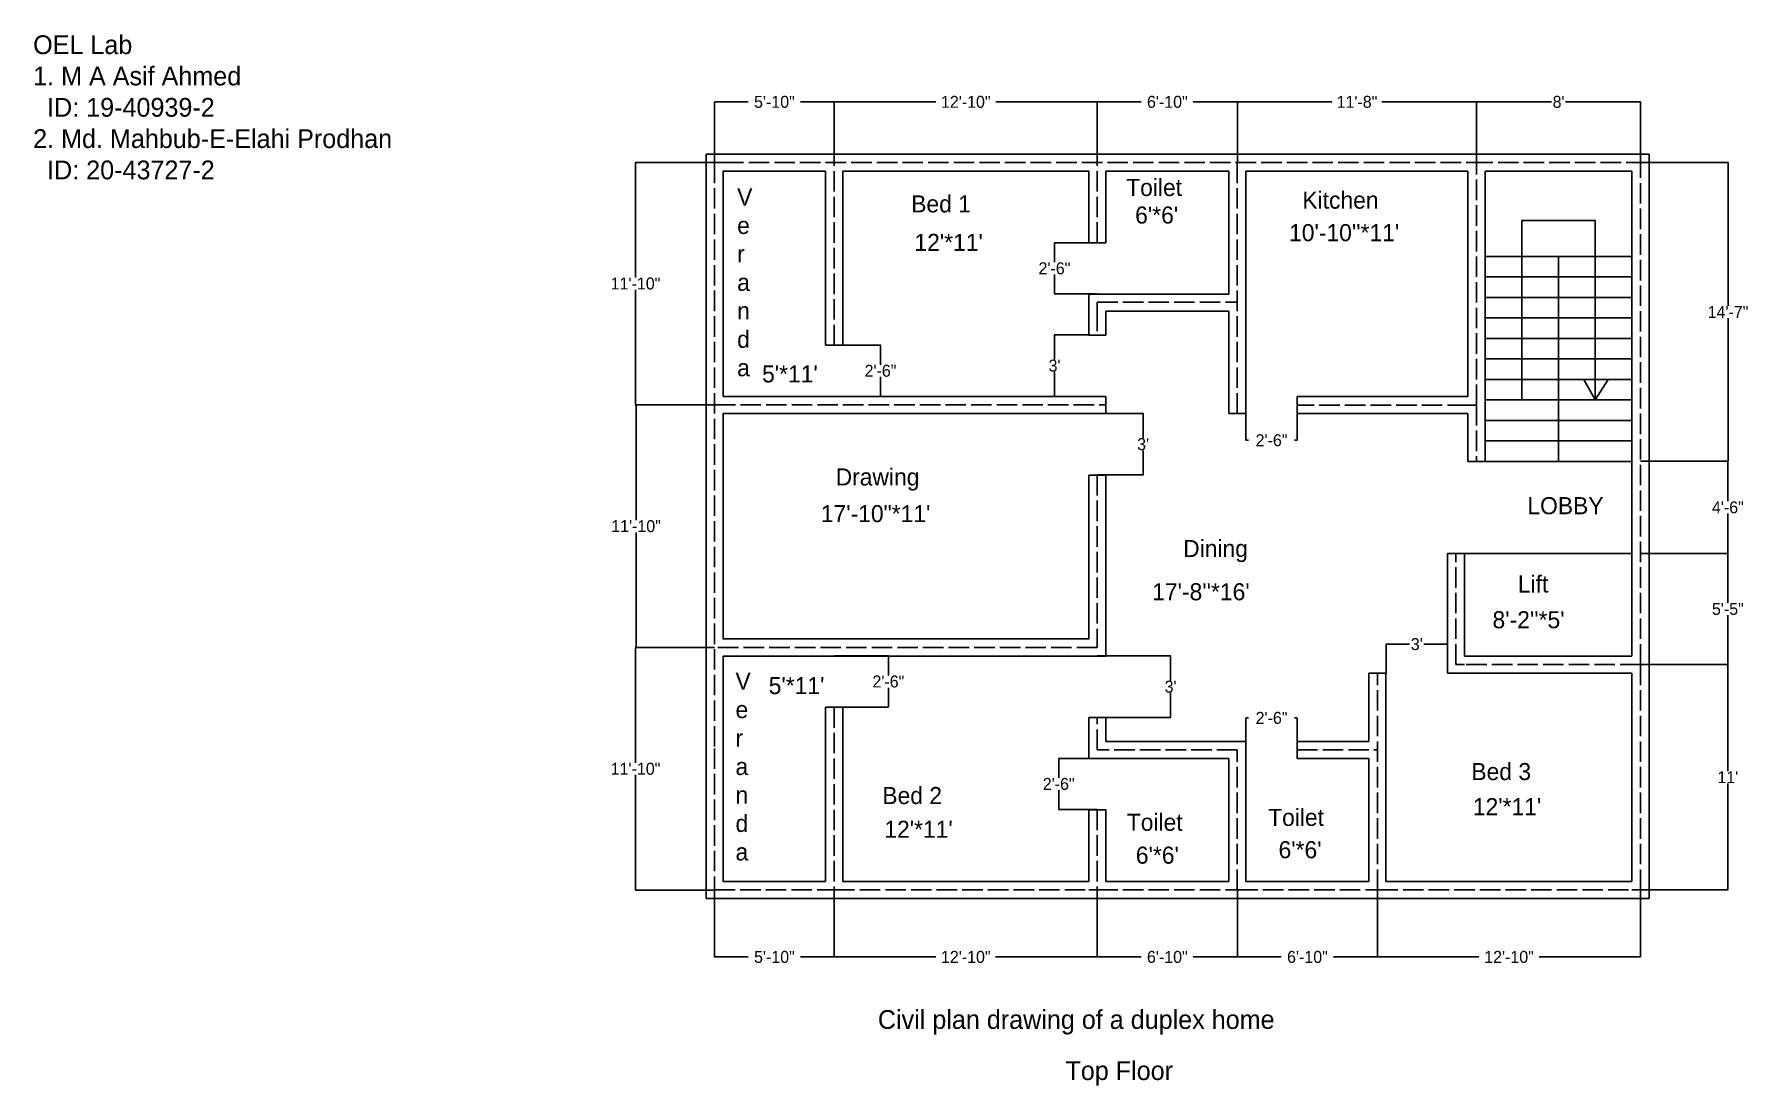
# Model space of a CAD drawing. Header units: inches. Extents: x -590 to 2884, y -182 to 433.
# Drawn here: x -590 to 414, y -182 to 433 of the extents above; entities that cross this region are included whole.
import ezdxf

# ---------------------------------------------------------------- set-up
doc = ezdxf.new("R2010")
doc.units = ezdxf.units.IN
doc.header["$MEASUREMENT"] = 0
doc.linetypes.add('ACAD_ISO02W100', pattern=[15, 12, -3])
doc.layers.add('Layer1', color=7, linetype='ACAD_ISO02W100')
doc.dimstyles.get("Standard").update_dxf_attribs({"dimtxt": 7, "dimasz": 0.18, "dimexe": 0.18, "dimexo": 0.0625, "dimgap": 0.09, "dimtad": 0, "dimtih": 1, "dimtoh": 1, "dimzin": 0, "dimdsep": 46, "dimlunit": 4, "dimtxsty": 'Standard', "dimcen": 0.09, "dimadec": 0, "dimazin": 0, "dimtfac": 1, "dimtofl": 0, "dimtmove": 0, "dimatfit": 3, "dimfxl": 1, "dimtolj": 1, "dimtzin": 0, "dimarcsym": 0})

# ---------------------------------------------------------------- blocks, each defined once
blk = doc.blocks.new('*D1')
at = {"color": 0, "lineweight": -2}
for p, q in [((26.7, 257.2), (6.6, 257.2)), ((6.8, 257), (6.8, 242.8)), ((6.8, 221.4), (6.8, 235.6)), ((26.7, 221.2), (6.6, 221.2))]:
    blk.add_line(p, q, dxfattribs=at)
at = {"color": 0}
for points in [[(6.8, 257), (6.8, 257), (6.8, 257.2)], [(6.8, 221.4), (6.8, 221.4), (6.8, 221.2)]]:
    blk.add_solid(points, dxfattribs=at)
at = {"layer": 'Defpoints', "color": 0}
for p in [(26.8, 257.2), (6.8, 221.2), (26.8, 221.2)]:
    blk.add_point(p, dxfattribs=at)
at = {"color": 0, "insert": (6.8, 239.2), "char_height": 7, "attachment_point": 5}
blk.add_mtext("\\A1;3'", dxfattribs=at)
blk = doc.blocks.new('*D2')
at = {"color": 0, "lineweight": -2}
for p, q in [((-127.2, 251.2), (-94.9, 251.2)), ((-95.1, 251), (-95.1, 239.8)), ((-95.1, 221.4), (-95.1, 232.6)), ((-127.2, 221.2), (-94.9, 221.2))]:
    blk.add_line(p, q, dxfattribs=at)
at = {"color": 0}
for points in [[(-95.1, 251), (-95, 251), (-95.1, 251.2)], [(-95.1, 221.4), (-95, 221.4), (-95.1, 221.2)]]:
    blk.add_solid(points, dxfattribs=at)
at = {"layer": 'Defpoints', "color": 0}
for p in [(-127.2, 251.2), (-127.2, 221.2), (-95.1, 221.2)]:
    blk.add_point(p, dxfattribs=at)
at = {"color": 0, "insert": (-95.1, 236.2), "char_height": 7, "attachment_point": 5}
blk.add_mtext('\\A1;2\'-6"', dxfattribs=at)
blk = doc.blocks.new('*D3')
at = {"color": 0, "lineweight": -2}
for p, q in [((31.7, 311.2), (6.5, 311.2)), ((6.7, 311), (6.7, 299.8)), ((6.7, 281.4), (6.7, 292.6)), ((31.7, 281.2), (6.5, 281.2))]:
    blk.add_line(p, q, dxfattribs=at)
at = {"color": 0}
for points in [[(6.7, 311), (6.7, 311), (6.7, 311.2)], [(6.7, 281.4), (6.7, 281.4), (6.7, 281.2)]]:
    blk.add_solid(points, dxfattribs=at)
at = {"layer": 'Defpoints', "color": 0}
for p in [(31.8, 311.2), (6.7, 281.2), (31.8, 281.2)]:
    blk.add_point(p, dxfattribs=at)
at = {"color": 0, "insert": (6.7, 296.2), "char_height": 7, "attachment_point": 5}
blk.add_mtext('\\A1;2\'-6"', dxfattribs=at)
blk = doc.blocks.new('*D4')
at = {"color": 0, "lineweight": -2}
for p, q in [((118.8, 216.1), (118.8, 195.3)), ((148.8, 216.1), (148.8, 195.3)), ((118.9, 195.5), (120.3, 195.5)), ((148.6, 195.5), (147.3, 195.5))]:
    blk.add_line(p, q, dxfattribs=at)
at = {"color": 0}
for points in [[(118.9, 195.5), (118.9, 195.5), (118.8, 195.5)], [(148.6, 195.5), (148.6, 195.5), (148.8, 195.5)]]:
    blk.add_solid(points, dxfattribs=at)
at = {"layer": 'Defpoints', "color": 0}
for p in [(118.8, 216.2), (148.8, 216.2), (118.8, 195.5)]:
    blk.add_point(p, dxfattribs=at)
at = {"color": 0, "insert": (133.8, 195.5), "char_height": 7, "attachment_point": 5}
blk.add_mtext('\\A1;2\'-6"', dxfattribs=at)
blk = doc.blocks.new('*D5')
at = {"color": 0, "lineweight": -2}
for p, q in [((31.8, 211.2), (58.8, 211.2)), ((58.6, 211), (58.6, 196.8)), ((58.6, 175.4), (58.6, 189.6)), ((31.8, 175.2), (58.8, 175.2))]:
    blk.add_line(p, q, dxfattribs=at)
at = {"color": 0}
for points in [[(58.6, 211), (58.6, 211), (58.6, 211.2)], [(58.6, 175.4), (58.6, 175.4), (58.6, 175.2)]]:
    blk.add_solid(points, dxfattribs=at)
at = {"layer": 'Defpoints', "color": 0}
for p in [(31.8, 211.2), (58.6, 211.2), (31.8, 175.2)]:
    blk.add_point(p, dxfattribs=at)
at = {"color": 0, "insert": (58.6, 193.2), "char_height": 7, "attachment_point": 5}
blk.add_mtext("\\A1;3'", dxfattribs=at)
blk = doc.blocks.new('*D6')
at = {"color": 0, "lineweight": -2}
for p, q in [((200.8, 59.2), (200.8, 76.3)), ((200.9, 76.1), (214.6, 76.1)), ((236.6, 76.1), (222.9, 76.1)), ((236.8, 59.2), (236.8, 76.3))]:
    blk.add_line(p, q, dxfattribs=at)
at = {"color": 0}
for points in [[(200.9, 76.2), (200.9, 76.1), (200.8, 76.1)], [(236.6, 76.2), (236.6, 76.1), (236.8, 76.1)]]:
    blk.add_solid(points, dxfattribs=at)
at = {"layer": 'Defpoints', "color": 0}
for p in [(236.8, 76.1), (200.8, 59.2), (236.8, 59.2)]:
    blk.add_point(p, dxfattribs=at)
at = {"color": 0, "insert": (218.8, 76.1), "char_height": 7, "attachment_point": 5}
blk.add_mtext("\\A1;3'", dxfattribs=at)
blk = doc.blocks.new('*D7')
at = {"color": 0, "lineweight": -2}
for p, q in [((31.8, 69.2), (74.9, 69.2)), ((74.7, 69), (74.7, 54.8)), ((74.7, 33.4), (74.7, 47.6)), ((31.8, 33.2), (74.9, 33.2))]:
    blk.add_line(p, q, dxfattribs=at)
at = {"color": 0}
for points in [[(74.7, 69), (74.7, 69), (74.7, 69.2)], [(74.7, 33.4), (74.7, 33.4), (74.7, 33.2)]]:
    blk.add_solid(points, dxfattribs=at)
at = {"layer": 'Defpoints', "color": 0}
for p in [(31.8, 69.2), (74.7, 69.2), (31.8, 33.2)]:
    blk.add_point(p, dxfattribs=at)
at = {"color": 0, "insert": (74.7, 51.2), "char_height": 7, "attachment_point": 5}
blk.add_mtext("\\A1;3'", dxfattribs=at)
blk = doc.blocks.new('*D8')
at = {"color": 0, "lineweight": -2}
for p, q in [((-122.2, 69.2), (-90.4, 69.2)), ((-90.5, 69), (-90.5, 57.8)), ((-90.5, 39.4), (-90.5, 50.6)), ((-122.2, 39.2), (-90.4, 39.2))]:
    blk.add_line(p, q, dxfattribs=at)
at = {"color": 0}
for points in [[(-90.6, 69), (-90.5, 69), (-90.5, 69.2)], [(-90.6, 39.4), (-90.5, 39.4), (-90.5, 39.2)]]:
    blk.add_solid(points, dxfattribs=at)
at = {"layer": 'Defpoints', "color": 0}
for p in [(-122.2, 69.2), (-90.5, 69.2), (-122.2, 39.2)]:
    blk.add_point(p, dxfattribs=at)
at = {"color": 0, "insert": (-90.5, 54.2), "char_height": 7, "attachment_point": 5}
blk.add_mtext('\\A1;2\'-6"', dxfattribs=at)
blk = doc.blocks.new('*D9')
at = {"color": 0, "lineweight": -2}
for p, q in [((31.7, 9.2), (9.1, 9.2)), ((9.2, 9), (9.2, -2.2)), ((9.2, -20.6), (9.2, -9.4)), ((31.7, -20.8), (9.1, -20.8))]:
    blk.add_line(p, q, dxfattribs=at)
at = {"color": 0}
for points in [[(9.2, 9), (9.3, 9), (9.2, 9.2)], [(9.2, -20.6), (9.3, -20.6), (9.2, -20.8)]]:
    blk.add_solid(points, dxfattribs=at)
at = {"layer": 'Defpoints', "color": 0}
for p in [(9.2, 9.2), (31.8, 9.2), (31.8, -20.8)]:
    blk.add_point(p, dxfattribs=at)
at = {"color": 0, "insert": (9.2, -5.8), "char_height": 7, "attachment_point": 5}
blk.add_mtext('\\A1;2\'-6"', dxfattribs=at)
blk = doc.blocks.new('*D10')
at = {"color": 0, "lineweight": -2}
for p, q in [((118.8, 14.2), (118.8, 33)), ((118.9, 32.9), (120.3, 32.9)), ((148.6, 32.9), (147.3, 32.9)), ((148.8, 14.2), (148.8, 33))]:
    blk.add_line(p, q, dxfattribs=at)
at = {"color": 0}
for points in [[(118.9, 32.9), (118.9, 32.8), (118.8, 32.9)], [(148.6, 32.9), (148.6, 32.8), (148.8, 32.9)]]:
    blk.add_solid(points, dxfattribs=at)
at = {"layer": 'Defpoints', "color": 0}
for p in [(118.8, 32.9), (118.8, 14.2), (148.8, 14.2)]:
    blk.add_point(p, dxfattribs=at)
at = {"color": 0, "insert": (133.8, 32.9), "char_height": 7, "attachment_point": 5}
blk.add_mtext('\\A1;2\'-6"', dxfattribs=at)
blk = doc.blocks.new('*D11')
at = {"color": 0, "lineweight": -2}
for p, q in [((-192.2, 358.2), (-192.2, 393.9)), ((-192.1, 393.7), (-172.5, 393.7)), ((-122.4, 393.7), (-142, 393.7)), ((-122.2, 358.2), (-122.2, 393.9))]:
    blk.add_line(p, q, dxfattribs=at)
at = {"color": 0}
for points in [[(-192.1, 393.7), (-192.1, 393.7), (-192.2, 393.7)], [(-122.4, 393.7), (-122.4, 393.7), (-122.2, 393.7)]]:
    blk.add_solid(points, dxfattribs=at)
at = {"layer": 'Defpoints', "color": 0}
for p in [(-122.2, 393.7), (-192.2, 358.2), (-122.2, 358.2)]:
    blk.add_point(p, dxfattribs=at)
at = {"color": 0, "insert": (-157.2, 393.7), "char_height": 7, "attachment_point": 5}
blk.add_mtext('\\A1;5\'-10"', dxfattribs=at)
blk = doc.blocks.new('*D12')
at = {"color": 0, "lineweight": -2}
for p, q in [((-122.2, 358.3), (-122.2, 393.9)), ((-122, 393.7), (-62.8, 393.7)), ((31.6, 393.7), (-27.6, 393.7)), ((31.8, 358.2), (31.8, 393.9))]:
    blk.add_line(p, q, dxfattribs=at)
at = {"color": 0}
for points in [[(-122, 393.7), (-122, 393.7), (-122.2, 393.7)], [(31.6, 393.7), (31.6, 393.7), (31.8, 393.7)]]:
    blk.add_solid(points, dxfattribs=at)
at = {"layer": 'Defpoints', "color": 0}
for p in [(31.8, 393.7), (-122.2, 358.2), (31.8, 358.2)]:
    blk.add_point(p, dxfattribs=at)
at = {"color": 0, "insert": (-45.2, 393.7), "char_height": 7, "attachment_point": 5}
blk.add_mtext('\\A1;12\'-10"', dxfattribs=at)
blk = doc.blocks.new('*D13')
at = {"color": 0, "lineweight": -2}
for p, q in [((31.8, 358.3), (31.8, 393.9)), ((31.9, 393.7), (57.5, 393.7)), ((113.6, 393.7), (88, 393.7)), ((113.8, 358.2), (113.8, 393.9))]:
    blk.add_line(p, q, dxfattribs=at)
at = {"color": 0}
for points in [[(31.9, 393.7), (31.9, 393.7), (31.8, 393.7)], [(113.6, 393.7), (113.6, 393.7), (113.8, 393.7)]]:
    blk.add_solid(points, dxfattribs=at)
at = {"layer": 'Defpoints', "color": 0}
for p in [(113.8, 393.7), (31.8, 358.2), (113.8, 358.2)]:
    blk.add_point(p, dxfattribs=at)
at = {"color": 0, "insert": (72.8, 393.7), "char_height": 7, "attachment_point": 5}
blk.add_mtext('\\A1;6\'-10"', dxfattribs=at)
blk = doc.blocks.new('*D14')
at = {"color": 0, "lineweight": -2}
for p, q in [((113.8, 358.3), (113.8, 393.9)), ((113.9, 393.7), (169.1, 393.7)), ((253.6, 393.7), (198.4, 393.7)), ((253.8, 358.3), (253.8, 393.9))]:
    blk.add_line(p, q, dxfattribs=at)
at = {"color": 0}
for points in [[(113.9, 393.7), (113.9, 393.7), (113.8, 393.7)], [(253.6, 393.7), (253.6, 393.7), (253.8, 393.7)]]:
    blk.add_solid(points, dxfattribs=at)
at = {"layer": 'Defpoints', "color": 0}
for p in [(253.8, 393.7), (113.8, 358.2), (253.8, 358.2)]:
    blk.add_point(p, dxfattribs=at)
at = {"color": 0, "insert": (183.8, 393.7), "char_height": 7, "attachment_point": 5}
blk.add_mtext('\\A1;11\'-8"', dxfattribs=at)
blk = doc.blocks.new('*D15')
at = {"color": 0, "lineweight": -2}
for p, q in [((253.8, 358.4), (253.8, 393.9)), ((253.9, 393.7), (297.6, 393.7)), ((349.6, 393.7), (305.9, 393.7)), ((349.8, 358.2), (349.8, 393.9))]:
    blk.add_line(p, q, dxfattribs=at)
at = {"color": 0}
for points in [[(253.9, 393.7), (253.9, 393.7), (253.8, 393.7)], [(349.6, 393.7), (349.6, 393.7), (349.8, 393.7)]]:
    blk.add_solid(points, dxfattribs=at)
at = {"layer": 'Defpoints', "color": 0}
for p in [(349.8, 393.7), (253.8, 358.3), (349.8, 358.2)]:
    blk.add_point(p, dxfattribs=at)
at = {"color": 0, "insert": (301.8, 393.7), "char_height": 7, "attachment_point": 5}
blk.add_mtext("\\A1;8'", dxfattribs=at)
blk = doc.blocks.new('*D16')
at = {"color": 0, "lineweight": -2}
for p, q in [((349.8, 358.2), (401.2, 358.2)), ((401, 358), (401, 274.3)), ((401, 183.4), (401, 267.1)), ((349.8, 183.2), (401.2, 183.2))]:
    blk.add_line(p, q, dxfattribs=at)
at = {"color": 0}
for points in [[(401, 358), (401.1, 358), (401, 358.2)], [(401, 183.4), (401.1, 183.4), (401, 183.2)]]:
    blk.add_solid(points, dxfattribs=at)
at = {"layer": 'Defpoints', "color": 0}
for p in [(349.8, 358.2), (349.8, 183.2), (401, 183.2)]:
    blk.add_point(p, dxfattribs=at)
at = {"color": 0, "insert": (401, 270.7), "char_height": 7, "attachment_point": 5}
blk.add_mtext('\\A1;14\'-7"', dxfattribs=at)
blk = doc.blocks.new('*D17')
at = {"color": 0, "lineweight": -2}
for p, q in [((349.9, 183.2), (401.1, 183.2)), ((400.9, 183), (400.9, 159.8)), ((400.9, 129.4), (400.9, 152.6)), ((349.9, 129.2), (401.1, 129.2))]:
    blk.add_line(p, q, dxfattribs=at)
at = {"color": 0}
for points in [[(400.8, 183), (400.9, 183), (400.9, 183.2)], [(400.8, 129.4), (400.9, 129.4), (400.9, 129.2)]]:
    blk.add_solid(points, dxfattribs=at)
at = {"layer": 'Defpoints', "color": 0}
for p in [(349.8, 183.2), (349.8, 129.2), (400.9, 129.2)]:
    blk.add_point(p, dxfattribs=at)
at = {"color": 0, "insert": (400.9, 156.2), "char_height": 7, "attachment_point": 5}
blk.add_mtext('\\A1;4\'-6"', dxfattribs=at)
blk = doc.blocks.new('*D18')
at = {"color": 0, "lineweight": -2}
for p, q in [((349.9, 129.2), (401.1, 129.2)), ((400.9, 129), (400.9, 100.3)), ((400.9, 64.4), (400.9, 93.1)), ((349.8, 64.2), (401.1, 64.2))]:
    blk.add_line(p, q, dxfattribs=at)
at = {"color": 0}
for points in [[(400.8, 129), (400.9, 129), (400.9, 129.2)], [(400.8, 64.4), (400.9, 64.4), (400.9, 64.2)]]:
    blk.add_solid(points, dxfattribs=at)
at = {"layer": 'Defpoints', "color": 0}
for p in [(349.9, 129.2), (349.8, 64.2), (400.9, 64.2)]:
    blk.add_point(p, dxfattribs=at)
at = {"color": 0, "insert": (400.9, 96.7), "char_height": 7, "attachment_point": 5}
blk.add_mtext('\\A1;5\'-5"', dxfattribs=at)
blk = doc.blocks.new('*D19')
at = {"color": 0, "lineweight": -2}
for p, q in [((349.9, 64.2), (401.1, 64.2)), ((400.9, 64), (400.9, 1.8)), ((400.9, -67.6), (400.9, -5.4)), ((349.8, -67.8), (401.1, -67.8))]:
    blk.add_line(p, q, dxfattribs=at)
at = {"color": 0}
for points in [[(400.9, 64), (400.9, 64), (400.9, 64.2)], [(400.9, -67.6), (400.9, -67.6), (400.9, -67.8)]]:
    blk.add_solid(points, dxfattribs=at)
at = {"layer": 'Defpoints', "color": 0}
for p in [(349.8, 64.2), (349.8, -67.8), (400.9, -67.8)]:
    blk.add_point(p, dxfattribs=at)
at = {"color": 0, "insert": (400.9, -1.8), "char_height": 7, "attachment_point": 5}
blk.add_mtext("\\A1;11'", dxfattribs=at)
blk = doc.blocks.new('*D20')
at = {"color": 0, "lineweight": -2}
for p, q in [((195.8, -67.9), (195.8, -107.3)), ((349.8, -67.9), (349.8, -107.3)), ((195.9, -107.1), (255.2, -107.1)), ((349.6, -107.1), (290.4, -107.1))]:
    blk.add_line(p, q, dxfattribs=at)
at = {"color": 0}
for points in [[(195.9, -107.1), (195.9, -107.1), (195.8, -107.1)], [(349.6, -107.1), (349.6, -107.1), (349.8, -107.1)]]:
    blk.add_solid(points, dxfattribs=at)
at = {"layer": 'Defpoints', "color": 0}
for p in [(195.8, -67.8), (349.8, -67.8), (195.8, -107.1)]:
    blk.add_point(p, dxfattribs=at)
at = {"color": 0, "insert": (272.8, -107.1), "char_height": 7, "attachment_point": 5}
blk.add_mtext('\\A1;12\'-10"', dxfattribs=at)
blk = doc.blocks.new('*D21')
at = {"color": 0, "lineweight": -2}
for p, q in [((113.8, -67.9), (113.8, -107.3)), ((195.8, -67.9), (195.8, -107.3)), ((113.9, -107.1), (139.5, -107.1)), ((195.6, -107.1), (170, -107.1))]:
    blk.add_line(p, q, dxfattribs=at)
at = {"color": 0}
for points in [[(113.9, -107.1), (113.9, -107.1), (113.8, -107.1)], [(195.6, -107.1), (195.6, -107.1), (195.8, -107.1)]]:
    blk.add_solid(points, dxfattribs=at)
at = {"layer": 'Defpoints', "color": 0}
for p in [(113.8, -67.8), (195.8, -67.9), (113.8, -107.1)]:
    blk.add_point(p, dxfattribs=at)
at = {"color": 0, "insert": (154.8, -107.1), "char_height": 7, "attachment_point": 5}
blk.add_mtext('\\A1;6\'-10"', dxfattribs=at)
blk = doc.blocks.new('*D22')
at = {"color": 0, "lineweight": -2}
for p, q in [((31.8, -67.9), (31.8, -107.3)), ((113.8, -67.9), (113.8, -107.3)), ((31.9, -107.1), (57.5, -107.1)), ((113.6, -107.1), (88, -107.1))]:
    blk.add_line(p, q, dxfattribs=at)
at = {"color": 0}
for points in [[(31.9, -107.1), (31.9, -107.1), (31.8, -107.1)], [(113.6, -107.1), (113.6, -107.1), (113.8, -107.1)]]:
    blk.add_solid(points, dxfattribs=at)
at = {"layer": 'Defpoints', "color": 0}
for p in [(31.8, -67.8), (113.8, -67.8), (31.8, -107.1)]:
    blk.add_point(p, dxfattribs=at)
at = {"color": 0, "insert": (72.8, -107.1), "char_height": 7, "attachment_point": 5}
blk.add_mtext('\\A1;6\'-10"', dxfattribs=at)
blk = doc.blocks.new('*D23')
at = {"color": 0, "lineweight": -2}
for p, q in [((-122.2, -67.9), (-122.2, -107.3)), ((31.8, -67.9), (31.8, -107.3)), ((-122.1, -107.1), (-62.8, -107.1)), ((31.6, -107.1), (-27.7, -107.1))]:
    blk.add_line(p, q, dxfattribs=at)
at = {"color": 0}
for points in [[(-122.1, -107.1), (-122.1, -107.1), (-122.2, -107.1)], [(31.6, -107.1), (31.6, -107.1), (31.8, -107.1)]]:
    blk.add_solid(points, dxfattribs=at)
at = {"layer": 'Defpoints', "color": 0}
for p in [(-122.2, -67.8), (31.8, -67.9), (-122.2, -107.1)]:
    blk.add_point(p, dxfattribs=at)
at = {"color": 0, "insert": (-45.2, -107.1), "char_height": 7, "attachment_point": 5}
blk.add_mtext('\\A1;12\'-10"', dxfattribs=at)
blk = doc.blocks.new('*D24')
at = {"color": 0, "lineweight": -2}
for p, q in [((-192.2, -67.9), (-192.2, -107.3)), ((-122.2, -67.9), (-122.2, -107.3)), ((-192.1, -107.1), (-172.5, -107.1)), ((-122.4, -107.1), (-142, -107.1))]:
    blk.add_line(p, q, dxfattribs=at)
at = {"color": 0}
for points in [[(-192.1, -107.1), (-192.1, -107.1), (-192.2, -107.1)], [(-122.4, -107.1), (-122.4, -107.1), (-122.2, -107.1)]]:
    blk.add_solid(points, dxfattribs=at)
at = {"layer": 'Defpoints', "color": 0}
for p in [(-192.2, -67.8), (-122.2, -67.8), (-192.2, -107.1)]:
    blk.add_point(p, dxfattribs=at)
at = {"color": 0, "insert": (-157.2, -107.1), "char_height": 7, "attachment_point": 5}
blk.add_mtext('\\A1;5\'-10"', dxfattribs=at)
blk = doc.blocks.new('*D25')
at = {"color": 0, "lineweight": -2}
for p, q in [((-192.3, 74.2), (-238.7, 74.2)), ((-238.5, 74), (-238.5, 6.7)), ((-238.5, -67.7), (-238.5, -0.4)), ((-192.3, -67.9), (-238.7, -67.9))]:
    blk.add_line(p, q, dxfattribs=at)
at = {"color": 0}
for points in [[(-238.5, 74), (-238.5, 74), (-238.5, 74.2)], [(-238.5, -67.7), (-238.5, -67.7), (-238.5, -67.9)]]:
    blk.add_solid(points, dxfattribs=at)
at = {"layer": 'Defpoints', "color": 0}
for p in [(-238.5, 74.2), (-192.2, 74.2), (-192.2, -67.9)]:
    blk.add_point(p, dxfattribs=at)
at = {"color": 0, "insert": (-238.5, 3.1), "char_height": 7, "attachment_point": 5}
blk.add_mtext('\\A1;11\'-10"', dxfattribs=at)
blk = doc.blocks.new('*D26')
at = {"color": 0, "lineweight": -2}
for p, q in [((-192.3, 358.2), (-238.7, 358.2)), ((-238.5, 358.1), (-238.5, 290.9)), ((-238.5, 216.5), (-238.5, 283.7)), ((-192.1, 216.3), (-238.7, 216.3))]:
    blk.add_line(p, q, dxfattribs=at)
at = {"color": 0}
for points in [[(-238.6, 358.1), (-238.5, 358.1), (-238.5, 358.2)], [(-238.6, 216.5), (-238.5, 216.5), (-238.5, 216.3)]]:
    blk.add_solid(points, dxfattribs=at)
at = {"layer": 'Defpoints', "color": 0}
for p in [(-192.2, 358.2), (-238.5, 216.3), (-192.1, 216.3)]:
    blk.add_point(p, dxfattribs=at)
at = {"color": 0, "insert": (-238.5, 287.3), "char_height": 7, "attachment_point": 5}
blk.add_mtext('\\A1;11\'-10"', dxfattribs=at)
blk = doc.blocks.new('*D27')
at = {"color": 0, "lineweight": -2}
for p, q in [((-192.4, 216.2), (-238.4, 216.2)), ((-238.2, 216), (-238.2, 148.8)), ((-238.2, 74.4), (-238.2, 141.6)), ((-192.3, 74.2), (-238.4, 74.2))]:
    blk.add_line(p, q, dxfattribs=at)
at = {"color": 0}
for points in [[(-238.2, 216), (-238.2, 216), (-238.2, 216.2)], [(-238.2, 74.4), (-238.2, 74.4), (-238.2, 74.2)]]:
    blk.add_solid(points, dxfattribs=at)
at = {"layer": 'Defpoints', "color": 0}
for p in [(-238.2, 216.2), (-192.3, 216.2), (-192.2, 74.2)]:
    blk.add_point(p, dxfattribs=at)
at = {"color": 0, "insert": (-238.2, 145.2), "char_height": 7, "attachment_point": 5}
blk.add_mtext('\\A1;11\'-10"', dxfattribs=at)

msp = doc.modelspace()

# ---------------------------------------------------------------- linework, layer by layer
for p, q in [((-127.243, 363.178), (-197.243, 363.178)), ((-197.243, 363.178), (-197.243, -72.822)), ((244.757, 363.178), (344.757, 363.178)), ((354.757, 363.178), (344.757, 363.178)), ((354.757, -72.822), (354.757, 363.178)), ((-127.243, 353.178), (-127.243, 251.178)), ((-117.243, 251.178), (-117.243, 353.178)), ((26.757, 311.178), (26.757, 353.178)), ((36.757, 353.178), (108.757, 353.178)), ((108.757, 353.178), (108.757, 281.178)), ((118.757, 211.178), (118.757, 353.178)), ((118.757, 353.178), (130.757, 353.178)), ((234.757, 353.178), (248.757, 353.178)), ((248.757, 353.178), (248.757, 221.178)), ((258.757, 183.178), (258.757, 353.178)), ((258.757, 353.178), (334.757, 353.178)), ((334.757, 353.178), (344.757, 353.178)), ((344.757, 353.178), (344.757, 69.178)), ((280.257, 219.178), (280.257, 324.158)), ((280.257, 324.158), (323.257, 324.158)), ((323.257, 324.158), (323.257, 219.178)), ((36.757, 317.178), (36.757, 311.178)), ((36.757, 311.178), (26.757, 311.178)), ((258.757, 303.178), (334.757, 303.178)), ((301.757, 183.178), (301.757, 303.178)), ((334.757, 303.178), (344.757, 303.178)), ((334.757, 291.178), (258.757, 291.178)), ((334.757, 291.178), (344.757, 291.178)), ((26.757, 281.178), (31.757, 281.178)), ((26.757, 281.178), (26.757, 257.178)), ((31.757, 281.178), (108.757, 281.178)), ((258.757, 279.178), (334.757, 279.178)), ((334.757, 279.178), (344.757, 279.178)), ((36.757, 257.178), (36.757, 271.178)), ((108.757, 271.178), (36.757, 271.178)), ((108.757, 271.178), (108.757, 211.178)), ((334.757, 267.178), (258.757, 267.178)), ((334.757, 267.178), (344.757, 267.178)), ((-127.243, 251.178), (-117.243, 251.178)), ((26.757, 257.178), (36.757, 257.178)), ((258.757, 255.178), (334.757, 255.178)), ((334.757, 255.178), (344.757, 255.178)), ((334.757, 243.178), (258.757, 243.178)), ((334.757, 243.178), (344.757, 243.178)), ((258.757, 231.178), (334.757, 231.178)), ((330.87, 231.178), (316.558, 231.178)), ((316.558, 231.178), (323.257, 219.178)), ((323.257, 219.178), (330.87, 231.178)), ((334.757, 231.178), (344.757, 231.178)), ((36.757, 221.178), (31.757, 221.178)), ((36.757, 211.798), (36.757, 221.178)), ((148.757, 211.178), (148.757, 221.178)), ((148.757, 221.178), (150.757, 221.178)), ((150.757, 221.178), (158.757, 221.178)), ((248.757, 221.178), (158.757, 221.178)), ((31.757, 211.178), (36.757, 211.178)), ((108.757, 211.178), (118.757, 211.178)), ((150.757, 211.178), (148.757, 211.178)), ((158.757, 211.178), (150.757, 211.178)), ((158.757, 211.178), (248.757, 211.178)), ((248.757, 183.178), (248.757, 211.178)), ((334.757, 219.178), (258.757, 219.178)), ((334.757, 219.178), (344.757, 219.178)), ((258.757, 207.178), (334.757, 207.178)), ((334.757, 207.178), (344.757, 207.178)), ((334.757, 195.178), (258.757, 195.178)), ((334.757, 195.178), (344.757, 195.178)), ((253.757, 183.178), (248.757, 183.178)), ((258.757, 183.178), (253.757, 183.178)), ((258.757, 183.178), (334.757, 183.178)), ((258.757, 183.178), (301.757, 183.178)), ((258.757, 183.178), (280.257, 183.178)), ((334.757, 183.178), (344.757, 183.178)), ((36.757, 175.178), (26.757, 175.178)), ((26.757, 175.178), (26.757, 163.178)), ((36.757, 69.178), (36.757, 175.178)), ((236.757, 59.178), (236.757, 129.178)), ((236.757, 129.178), (246.757, 129.178)), ((246.757, 69.178), (246.757, 129.178)), ((246.757, 129.178), (334.757, 129.178)), ((334.757, 129.178), (344.757, 129.178)), ((-187.243, 69.178), (36.757, 69.178)), ((334.757, 69.178), (246.757, 69.178)), ((334.757, 69.178), (344.757, 69.178)), ((190.757, 54.178), (190.757, 59.178)), ((190.757, 59.178), (200.757, 59.178)), ((200.757, 59.178), (200.757, 54.178)), ((200.757, 54.178), (200.757, 14.178)), ((236.757, 59.178), (334.757, 59.178)), ((334.757, 59.178), (344.757, 59.178)), ((344.757, 59.178), (344.757, -62.822)), ((-127.243, -62.822), (-127.243, 39.178)), ((-127.243, 39.178), (-117.243, 39.178)), ((-117.243, 39.178), (-117.243, -62.822)), ((26.757, 9.178), (26.757, 33.178)), ((26.757, 33.178), (36.757, 33.178)), ((36.757, 33.178), (36.757, 19.178)), ((190.757, 19.178), (148.757, 19.178)), ((148.757, 19.178), (148.757, 9.178)), ((108.757, 9.178), (26.757, 9.178)), ((148.757, 9.178), (190.757, 9.178)), ((26.757, -62.822), (26.757, -20.822)), ((26.757, -20.822), (36.757, -20.822)), ((36.757, -20.822), (36.757, -62.822)), ((200.757, -62.822), (344.757, -62.822)), ((-197.243, -72.822), (26.757, -72.822)), ((200.757, -72.822), (354.757, -72.822))]:
    msp.add_line(p, q)
for points in [[(-127.243, 363.178), (36.757, 363.178)], [(26.757, 363.178), (26.757, 363.178), (130.757, 363.178)], [(120.757, 363.178), (120.757, 363.178), (244.757, 363.178)], [(-187.243, 221.178), (-187.243, 353.178), (-127.243, 353.178)], [(-117.243, 353.178), (26.757, 353.178)], [(36.757, 353.178), (36.757, 317.178)], [(130.757, 353.178), (234.757, 353.178)], [(-187.243, 221.178), (31.757, 221.178)], [(-187.243, 79.178), (-187.243, 211.178)], [(26.757, 163.178), (26.757, 79.178), (-187.243, 79.178), (-187.243, 211.178), (31.757, 211.178)], [(-127.243, -62.822), (-187.243, -62.822), (-187.243, 69.178)], [(190.757, 54.178), (190.757, 19.178)], [(118.757, -62.822), (118.757, 19.178), (36.757, 19.178)], [(200.757, -62.822), (200.757, 19.178)], [(108.757, 9.178), (108.757, -62.822)], [(190.757, 9.178), (190.757, -62.822)], [(26.757, -62.822), (-117.243, -62.822)], [(108.757, -62.822), (36.757, -62.822)], [(190.757, -62.822), (118.757, -62.822)], [(26.757, -72.822), (118.757, -72.822)], [(108.757, -72.822), (200.757, -72.822)]]:
    msp.add_lwpolyline(points)
at = {"layer": 'Layer1'}
for p, q in [((-187.243, 358.178), (-192.243, 358.178)), ((-192.243, 358.178), (-192.243, 15.085)), ((-187.243, 358.178), (251.368, 358.178)), ((-122.181, 251.178), (-122.181, 358.178)), ((31.757, 311.178), (31.757, 358.178)), ((113.757, 211.178), (113.757, 358.178)), ((251.368, 358.178), (344.757, 358.178)), ((253.757, 216.178), (253.757, 358.178)), ((344.757, 358.178), (349.757, 358.178)), ((349.757, 64.178), (349.757, 358.178)), ((26.757, 311.178), (31.757, 311.178)), ((31.757, 271.4), (31.757, 276.4)), ((31.757, 276.4), (113.757, 276.4)), ((31.757, 271.4), (31.757, 257.178)), ((-127.181, 251.178), (-122.181, 251.178)), ((26.757, 257.178), (31.757, 257.178)), ((-192.067, 216.322), (36.757, 216.322)), ((150.757, 216.178), (148.757, 216.178)), ((248.757, 216.178), (150.757, 216.178)), ((248.757, 216.178), (253.757, 216.178)), ((253.757, 216.178), (253.757, 183.178)), ((26.757, 175.178), (31.757, 175.178)), ((31.757, 175.178), (31.757, 79.178)), ((241.757, 64.178), (241.757, 129.178)), ((31.757, 74.178), (-192.243, 74.178)), ((31.757, 79.178), (31.757, 74.178)), ((246.757, 64.178), (241.757, 64.178)), ((349.757, 64.178), (246.757, 64.178)), ((349.757, 59.178), (349.757, 64.178)), ((195.757, -67.822), (195.757, 59.178)), ((349.757, -67.822), (349.757, 59.178)), ((-127.243, 39.178), (-122.243, 39.178)), ((-122.243, 39.178), (-122.243, -67.822)), ((31.757, 14.178), (31.757, 33.178)), ((-192.243, 15.085), (-192.243, -62.822)), ((36.757, 14.178), (31.757, 14.178)), ((113.757, 14.178), (36.757, 14.178)), ((113.757, 9.178), (113.757, 14.178)), ((148.757, 9.178), (148.757, 14.178)), ((148.757, 14.178), (195.757, 14.178)), ((113.757, -67.822), (113.757, 9.178)), ((36.757, -20.822), (31.757, -20.822)), ((31.757, -20.822), (31.757, -67.822)), ((-192.243, -62.822), (-192.243, -67.822)), ((-192.243, -67.822), (-127.243, -67.822)), ((-127.243, -67.822), (-122.243, -67.822)), ((-122.243, -67.822), (26.757, -67.822)), ((26.757, -67.822), (31.757, -67.822)), ((31.757, -67.822), (108.757, -67.822)), ((108.757, -67.822), (113.757, -67.822)), ((113.757, -67.822), (190.757, -67.822)), ((190.757, -67.822), (195.757, -67.822)), ((195.757, -67.822), (344.757, -67.822)), ((344.757, -67.822), (349.757, -67.822))]:
    msp.add_line(p, q, dxfattribs=at)

# ---------------------------------------------------------------- texts
for s, p in [('Toilet', (48.712, 338.588)), ('Kitchen', (151.839, 331.17)), ('Bed 1', (-77.147, 328.988)), ("6'*6'", (53.958, 322.436)), ("10'-10''*11'", (144.052, 312.117)), ("12'*11'", (-75.256, 306.423)), ("5'*11'", (-164.429, 229.411)), ('Drawing', (-121.364, 169.042)), ('LOBBY', (283.533, 152.212)), ('17\'-10"*11\'', (-130.042, 147.571)), ('Dining', (82.061, 127.137)), ("17'-8''*16'", (63.925, 101.803)), ('Lift', (277.969, 106.358)), ("8'-2''*5'", (263.138, 85.422)), ("5'*11'", (-160.541, 46.847)), ('Bed 3', (250.752, -3.512)), ('Bed 2', (-94.036, -17.521)), ('Toilet', (131.794, -30.343)), ("12'*11'", (251.625, -24.042)), ("12'*11'", (-92.871, -37.312)), ('Toilet', (49.051, -33.204)), ("6'*6'", (137.89, -49.29)), ("6'*6'", (54.357, -52.464))]:
    msp.add_text(s, height=10).set_placement(p)
at = {"attachment_point": 1}
for s, insert, char_height, width in [('OEL Lab\\P1. M A Asif Ahmed\\P  ID: 19-40939-2\\P2. Md. Mahbub-E-Elahi Prodhan\\P  ID: 20-43727-2', (-591.114, 432.707), 11, 403.41716), ('V\\Pe\\Pr\\Pa\\Pn\\Pd\\Pa', (-179.011, 343.028), 10, 22.35806), ('V\\Pe\\Pr\\Pa\\Pn\\Pd\\Pa', (-179.983, 59.471), 10, 22.35806), ('Civil plan drawing of a duplex home', (-96.643, -138.223), 11, 509.59943), ('Top Floor', (13.154, -168.166), 11, 509.59943)]:
    msp.add_mtext(s, dxfattribs=dict(at, insert=insert, char_height=char_height, width=width))

# ---------------------------------------------------------------- dimensions: what is measured, and where the dimension line sits
for base, p1, p2, picture, middle in [((-122.181, 393.714), (-192.243, 358.178), (-122.181, 358.178), '*D11', (-157.212, 393.714)), ((31.757, 393.714), (-122.181, 358.241), (31.757, 358.178), '*D12', (-45.212, 393.714)), ((113.757, 393.714), (31.757, 358.241), (113.757, 358.178), '*D13', (72.757, 393.714)), ((253.757, 393.714), (113.757, 358.241), (253.757, 358.241), '*D14', (183.757, 393.714)), ((349.757, 393.714), (253.757, 358.303), (349.757, 358.178), '*D15', (301.757, 393.714)), ((118.757, 195.51), (148.757, 216.178), (118.757, 216.178), '*D4', (133.757, 195.51)), ((236.757, 76.142), (200.757, 59.178), (236.757, 59.178), '*D6', (218.757, 76.142)), ((118.757, 32.853), (148.757, 14.178), (118.757, 14.178), '*D10', (133.757, 32.853)), ((-192.243, -107.092), (-122.243, -67.822), (-192.243, -67.822), '*D24', (-157.243, -107.092)), ((-122.243, -107.092), (31.757, -67.884), (-122.243, -67.822), '*D23', (-45.243, -107.092)), ((31.757, -107.092), (113.757, -67.822), (31.757, -67.822), '*D22', (72.757, -107.092)), ((113.757, -107.092), (195.757, -67.884), (113.757, -67.822), '*D21', (154.757, -107.092)), ((195.757, -107.092), (349.819, -67.822), (195.757, -67.822), '*D20', (272.788, -107.092))]:
    dim = msp.add_linear_dim(base=base, p1=p1, p2=p2, dimstyle='Standard')
    dim.commit()
    dim.dimension.update_dxf_attribs({"geometry": picture, "text_midpoint": middle})
for base, p1, p2, picture, middle in [((-238.521, 216.322), (-192.243, 358.241), (-192.067, 216.322), '*D26', (-238.521, 287.281)), ((401.048, 183.178), (349.757, 358.178), (349.757, 183.178), '*D16', (401.048, 270.678)), ((6.718, 281.178), (31.757, 311.178), (31.757, 281.178), '*D3', (6.718, 296.178)), ((-95.063, 221.178), (-127.243, 251.178), (-127.243, 221.178), '*D2', (-95.063, 236.178)), ((-238.185, 216.178), (-192.243, 74.178), (-192.306, 216.178), '*D27', (-238.185, 145.178)), ((58.606, 211.178), (31.757, 175.178), (31.757, 211.178), '*D5', (58.606, 193.178)), ((400.877, 129.178), (349.819, 183.178), (349.819, 129.178), '*D17', (400.877, 156.178)), ((400.877, 64.178), (349.882, 129.178), (349.757, 64.178), '*D18', (400.877, 96.678)), ((-238.493, 74.178), (-192.243, -67.884), (-192.243, 74.178), '*D25', (-238.493, 3.147)), ((-90.541, 69.178), (-122.243, 39.178), (-122.243, 69.178), '*D8', (-90.541, 54.178)), ((74.701, 69.178), (31.757, 33.178), (31.757, 69.178), '*D7', (74.701, 51.178)), ((400.885, -67.822), (349.819, 64.178), (349.757, -67.822), '*D19', (400.885, -1.822)), ((9.238, 9.178), (31.757, -20.822), (31.757, 9.178), '*D9', (9.238, -5.822))]:
    dim = msp.add_linear_dim(base=base, p1=p1, p2=p2, angle=90, dimstyle='Standard')
    dim.commit()
    dim.dimension.update_dxf_attribs({"geometry": picture, "text_midpoint": middle})
dim = msp.add_linear_dim(base=(6.795, 221.178), p1=(26.757, 257.178), p2=(26.757, 221.178), angle=90, dimstyle='Standard')
dim.commit()
dim.dimension.update_dxf_attribs({"geometry": '*D1', "text_midpoint": (6.795, 239.178), "dimtype": 160})

doc.saveas('drawing.dxf')
